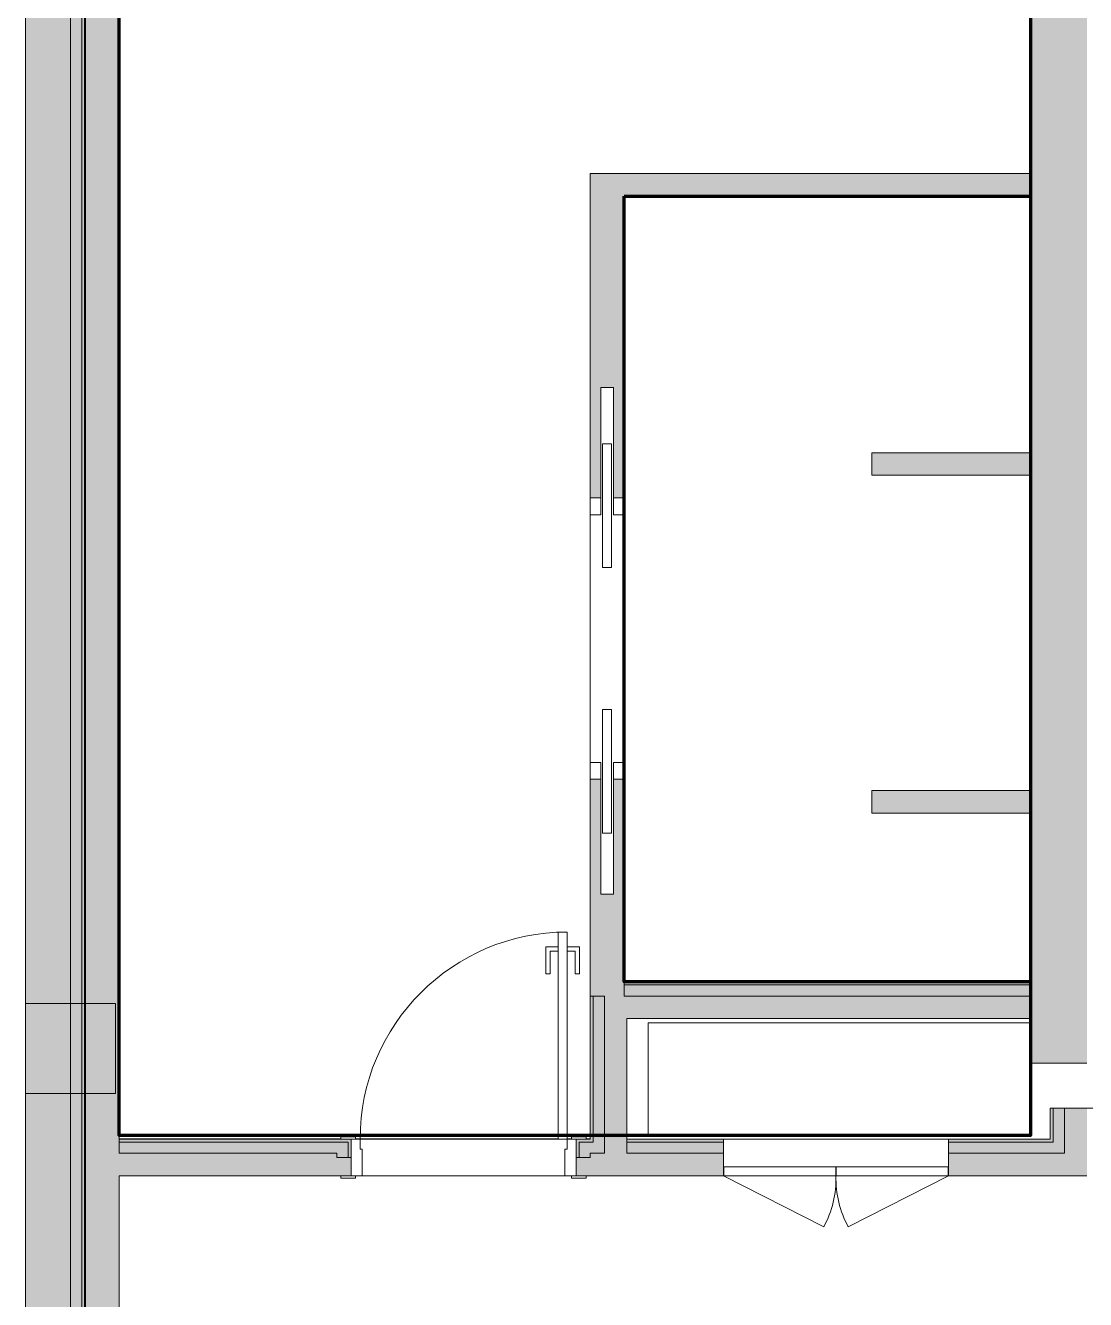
# Model space of a CAD drawing. Header units: metres. Extents: x -227.9 to -140, y 38 to 92.1.
# Drawn here: x -219.49 to -214.78, y 77.46 to 83.12 of the extents above; entities that cross this region are included whole.
import ezdxf

# ---------------------------------------------------------------- set-up
doc = ezdxf.new("R2010")
doc.units = ezdxf.units.M
for name, color, linetype, lineweight in [('A-DOOR', 7, 'Continuous', 5), ('A-FLOR', 7, 'Continuous', 5), ('A-WALL', 7, 'Continuous', 5), ('A-WALL-PATT', 7, 'Continuous', 13), ('I-WALL', 7, 'Continuous', 5), ('S-COLS', 7, 'Continuous', 5)]:
    doc.layers.add(name, color=color, linetype=linetype, lineweight=lineweight)
doc.layers.add('Chambre', color=40, linetype='Continuous')
doc.layers.add('SDB', color=230, linetype='Continuous')

msp = doc.modelspace()

# ---------------------------------------------------------------- hatches: boundary and pattern name
at = {"layer": 'A-WALL', "true_color": 0xaaaaaa}
for points in [[(-219.4859, 62.5035), (-219.2859, 62.5035), (-219.2859, 89.7404), (-219.4859, 89.7404), (-219.4859, 62.785)], [(-219.2359, 62.3035), (-219.2359, 89.7404), (-219.2859, 89.7404), (-219.2859, 62.3035)], [(-219.2229, 62.2535), (-219.2229, 89.7404), (-219.2359, 89.7404), (-219.2359, 62.2535)]]:
    msp.add_hatch(color=253, dxfattribs=at).paths.add_polyline_path(points)
at = {"layer": 'A-WALL-PATT', "lineweight": 5, "true_color": 0xaaaaaa}
for points in [[(-214.7695, 79.9635), (-214.7695, 83.1635), (-215.0195, 83.1635), (-215.0195, 79.9635)], [(-214.7695, 78.5135), (-214.7695, 79.9635), (-215.0195, 79.9635), (-215.0195, 78.5135)]]:
    msp.add_hatch(color=253, dxfattribs=at).paths.add_polyline_path(points)
at = {"layer": 'I-WALL', "true_color": 0xaaaaaa}
for points in [[(-219.0691, 72.064), (-219.0691, 89.7404), (-219.2191, 89.7404), (-219.2191, 72.064)], [(-215.0195, 82.3656), (-215.0195, 82.4656), (-216.8262, 82.4656), (-216.8262, 82.3656), (-215.3198, 82.3656)], [(-215.7256, 81.1254), (-215.0197, 81.1254), (-215.0197, 81.2254), (-215.7256, 81.2254)], [(-215.7256, 79.6253), (-215.0195, 79.6253), (-215.0195, 79.7253), (-215.7256, 79.7253)], [(-216.8262, 78.8623), (-215.0195, 78.8623), (-215.0195, 78.8753), (-216.8262, 78.8753)], [(-215.0195, 78.8123), (-215.0195, 78.8623), (-216.8262, 78.8623), (-216.8262, 78.8123), (-215.3198, 78.8123)], [(-216.9643, 78.1765), (-216.9632, 78.1765), (-216.9632, 78.8123), (-216.9762, 78.8123), (-216.9762, 78.1765)], [(-216.9632, 78.1635), (-216.9132, 78.1635), (-216.9132, 78.8123), (-216.9632, 78.8123), (-216.9632, 78.1765)], [(-215.0195, 78.7123), (-215.0195, 78.8123), (-216.9132, 78.8123), (-216.9132, 78.7123), (-215.3198, 78.7123)], [(-216.9132, 78.1135), (-216.8132, 78.1135), (-216.8132, 78.7123), (-216.9132, 78.7123), (-216.9132, 78.1635)], [(-214.9195, 78.1635), (-214.9195, 78.3135), (-214.9325, 78.3135), (-214.9325, 78.1635)], [(-214.8695, 78.1135), (-214.8695, 78.3135), (-214.9195, 78.3135), (-214.9195, 78.1135)], [(-214.8695, 78.0135), (-214.7695, 78.0135), (-214.7695, 78.3135), (-214.8695, 78.3135), (-214.8695, 78.1135)]]:
    msp.add_hatch(color=253, dxfattribs=at).paths.add_polyline_path(points)
h = msp.add_hatch(color=253, dxfattribs=at)
h.paths.add_polyline_path([(-216.9762, 78.8123), (-216.8262, 78.8123), (-216.8262, 79.7753), (-216.8737, 79.7753), (-216.8737, 79.2653), (-216.9287, 79.2653), (-216.9287, 79.7753), (-216.9762, 79.7753), (-216.9762, 78.8594)])
h.paths.add_polyline_path([(-216.9643, 81.0253), (-216.9287, 81.0253), (-216.9287, 81.5153), (-216.8737, 81.5153), (-216.8737, 81.0253), (-216.8262, 81.0253), (-216.8262, 82.4656), (-216.9762, 82.4656), (-216.9762, 81.0253)])
h = msp.add_hatch(color=253, dxfattribs=at)
h.paths.add_polyline_path([(-218.0521, 78.095), (-218.0391, 78.095), (-218.0391, 78.1765), (-219.0691, 78.1765), (-219.0691, 78.1635), (-218.0521, 78.1635), (-218.0521, 78.1326)])
h.paths.add_polyline_path([(-217.0391, 78.095), (-217.0261, 78.095), (-217.0261, 78.1635), (-216.9632, 78.1635), (-216.9632, 78.1765), (-217.0391, 78.1765), (-217.0391, 78.1326)])
h.paths.add_polyline_path([(-214.9325, 78.1635), (-214.9325, 78.1765), (-215.3845, 78.1765), (-215.3845, 78.1635), (-215.3198, 78.1635)])
h.paths.add_polyline_path([(-216.3845, 78.1635), (-216.3845, 78.1765), (-216.8132, 78.1765), (-216.8132, 78.1635)])
h = msp.add_hatch(color=253, dxfattribs=at)
h.paths.add_polyline_path([(-218.1021, 78.095), (-218.0521, 78.095), (-218.0521, 78.1635), (-219.0691, 78.1635), (-219.0691, 78.1135), (-218.1021, 78.1135)])
h.paths.add_polyline_path([(-216.9761, 78.095), (-216.9761, 78.1135), (-216.9132, 78.1135), (-216.9132, 78.1635), (-217.0261, 78.1635), (-217.0261, 78.095)])
h.paths.add_polyline_path([(-215.3198, 78.1135), (-214.9195, 78.1135), (-214.9195, 78.1635), (-215.3845, 78.1635), (-215.3845, 78.1135)])
h.paths.add_polyline_path([(-216.8132, 78.1135), (-216.3845, 78.1135), (-216.3845, 78.1635), (-216.8132, 78.1635)])
h = msp.add_hatch(color=253, dxfattribs=at)
h.paths.add_polyline_path([(-216.9941, 78.0135), (-216.3845, 78.0135), (-216.3845, 78.1135), (-216.9761, 78.1135), (-216.9761, 78.095), (-217.0391, 78.095), (-217.0391, 78.0135)])
h.paths.add_polyline_path([(-214.9325, 78.0135), (-214.8695, 78.0135), (-214.8695, 78.1135), (-215.3845, 78.1135), (-215.3845, 78.0135), (-215.3198, 78.0135)])
h.paths.add_polyline_path([(-218.6089, 78.0135), (-218.0391, 78.0135), (-218.0391, 78.095), (-218.1021, 78.095), (-218.1021, 78.1135), (-219.0691, 78.1135), (-219.0691, 78.0135)])
at = {"layer": 'S-COLS', "true_color": 0x808080}
msp.add_hatch(color=8, dxfattribs=at).paths.add_polyline_path([(-219.4859, 78.3797), (-219.0859, 78.3797), (-219.0859, 78.7797), (-219.4859, 78.7797)])

# ---------------------------------------------------------------- linework, layer by layer
at = {"layer": 'A-DOOR'}
for p, q in [((-216.8812, 81.2653), (-216.9212, 81.2653)), ((-216.9212, 81.2653), (-216.9212, 80.7153)), ((-216.8812, 80.7153), (-216.8812, 81.2653)), ((-216.9212, 80.7153), (-216.8812, 80.7153)), ((-216.9212, 80.0853), (-216.9212, 79.5353)), ((-216.8812, 80.0853), (-216.9212, 80.0853)), ((-216.8812, 79.5353), (-216.8812, 80.0853)), ((-216.9212, 79.5353), (-216.8812, 79.5353)), ((-217.0791, 79.0965), (-217.1191, 79.0965)), ((-217.1191, 79.0965), (-217.1191, 78.1765)), ((-217.0791, 78.1765), (-217.0791, 79.0965)), ((-217.1741, 79.0315), (-217.1741, 78.9115)), ((-217.1191, 79.0315), (-217.1741, 79.0315)), ((-217.1541, 78.9115), (-217.1541, 79.0115)), ((-217.1541, 79.0115), (-217.1191, 79.0115)), ((-217.1191, 79.0115), (-217.1191, 79.0315)), ((-217.0241, 79.0315), (-217.0791, 79.0315)), ((-217.0791, 79.0315), (-217.0791, 79.0115)), ((-217.0791, 79.0115), (-217.0441, 79.0115)), ((-217.0441, 79.0115), (-217.0441, 78.9115)), ((-217.0241, 78.9115), (-217.0241, 79.0315)), ((-217.1741, 78.9115), (-217.1541, 78.9115)), ((-217.0441, 78.9115), (-217.0241, 78.9115)), ((-217.1191, 78.1765), (-217.0791, 78.1765))]:
    msp.add_line(p, q, dxfattribs=at)
at = {"layer": 'A-DOOR', "color": 9, "true_color": 0xc0c0c0}
for p, q in [((-216.9762, 81.0253), (-216.9762, 80.9503)), ((-216.9287, 81.0253), (-216.9762, 81.0253)), ((-216.9287, 80.9503), (-216.9287, 81.0253)), ((-216.8737, 81.0253), (-216.8737, 80.9503)), ((-216.8262, 81.0253), (-216.8737, 81.0253)), ((-216.8262, 80.9503), (-216.8262, 81.0253)), ((-216.9762, 80.9503), (-216.9287, 80.9503)), ((-216.8737, 80.9503), (-216.8262, 80.9503)), ((-216.9762, 79.8503), (-216.9762, 79.7753)), ((-216.9287, 79.8503), (-216.9762, 79.8503)), ((-216.9287, 79.7753), (-216.9287, 79.8503)), ((-216.8737, 79.8503), (-216.8737, 79.7753)), ((-216.8262, 79.8503), (-216.8737, 79.8503)), ((-216.8262, 79.7753), (-216.8262, 79.8503)), ((-216.9762, 79.7753), (-216.9287, 79.7753)), ((-216.8737, 79.7753), (-216.8262, 79.7753)), ((-218.0191, 78.1865), (-218.0841, 78.1865)), ((-218.0841, 78.1865), (-218.0841, 78.1765)), ((-218.0841, 78.1765), (-218.0191, 78.1765)), ((-218.0391, 78.1765), (-218.0391, 78.0135)), ((-217.9991, 78.1765), (-218.0391, 78.1765)), ((-218.0191, 78.1765), (-218.0191, 78.1865)), ((-217.9991, 78.1326), (-217.9991, 78.1765)), ((-217.0391, 78.1765), (-217.0791, 78.1765)), ((-217.0791, 78.1765), (-217.0791, 78.1326)), ((-217.0591, 78.1865), (-217.0591, 78.1765)), ((-216.9941, 78.1865), (-217.0591, 78.1865)), ((-217.0591, 78.1765), (-216.9941, 78.1765)), ((-217.0391, 78.0135), (-217.0391, 78.1765)), ((-216.9941, 78.1765), (-216.9941, 78.1865)), ((-217.9891, 78.1326), (-217.9991, 78.1326)), ((-217.9891, 78.0135), (-217.9891, 78.1326)), ((-217.0791, 78.1326), (-217.0891, 78.1326)), ((-217.0891, 78.1326), (-217.0891, 78.0135)), ((-218.0191, 78.0135), (-218.0841, 78.0135)), ((-218.0841, 78.0135), (-218.0841, 78.0035)), ((-218.0841, 78.0035), (-218.0191, 78.0035)), ((-218.0391, 78.0135), (-217.9891, 78.0135)), ((-218.0191, 78.0035), (-218.0191, 78.0135)), ((-217.0891, 78.0135), (-217.0391, 78.0135)), ((-217.0591, 78.0135), (-217.0591, 78.0035)), ((-216.9941, 78.0135), (-217.0591, 78.0135)), ((-217.0591, 78.0035), (-216.9941, 78.0035)), ((-216.9941, 78.0035), (-216.9941, 78.0135)), ((-216.3845, 78.0135), (-215.939, 77.7865)), ((-215.3845, 78.0135), (-215.83, 77.7865))]:
    msp.add_line(p, q, dxfattribs=at)
at = {"layer": 'A-DOOR', "color": 9, "lineweight": 9, "true_color": 0xc0c0c0}
for p, q in [((-216.3825, 78.0535), (-215.8855, 78.0535)), ((-216.3825, 78.0135), (-216.3825, 78.0535)), ((-215.8855, 78.0535), (-215.8855, 78.0135)), ((-215.8835, 78.0535), (-215.3865, 78.0535)), ((-215.8835, 78.0135), (-215.8835, 78.0535)), ((-215.3865, 78.0535), (-215.3865, 78.0135)), ((-215.8855, 78.0135), (-216.3825, 78.0135)), ((-215.3865, 78.0135), (-215.8835, 78.0135))]:
    msp.add_line(p, q, dxfattribs=at)
at = {"layer": 'A-DOOR'}
msp.add_arc((-217.0791, 78.1765), 0.92, 90, 180, dxfattribs=at)
at = {"layer": 'A-DOOR', "color": 9, "true_color": 0xc0c0c0}
for centre, start, end in [((-216.339, 78.0026), 331.6205, 1.3795), ((-215.4301, 78.0026), 178.6205, 208.3795)]:
    msp.add_arc(centre, 0.4546, start, end, dxfattribs=at)
at = {"layer": 'A-FLOR', "lineweight": 9}
for p, q in [((-216.7195, 78.6933), (-215.0195, 78.6933)), ((-216.7195, 78.1933), (-216.7195, 78.6933)), ((-215.0195, 78.5135), (-215.0195, 78.1933)), ((-215.0195, 78.1933), (-216.7195, 78.1933))]:
    msp.add_line(p, q, dxfattribs=at)
at = {"layer": 'A-FLOR'}
for p, q in [((-219.0691, 78.1776), (-218.0841, 78.1776)), ((-218.0191, 78.1776), (-217.1191, 78.1776)), ((-217.0791, 78.1776), (-217.0591, 78.1776)), ((-216.9941, 78.1776), (-216.9762, 78.1776))]:
    msp.add_line(p, q, dxfattribs=at)
at = {"layer": 'A-WALL', "lineweight": 13}
for p, q in [((-219.4859, 89.7404), (-219.4859, 62.5035)), ((-219.2229, 62.2405), (-219.2229, 89.7404))]:
    msp.add_line(p, q, dxfattribs=at)
at = {"layer": 'A-WALL'}
for p, q in [((-219.2859, 89.7404), (-219.2859, 62.3035)), ((-219.2359, 89.7404), (-219.2359, 62.2535)), ((-216.8262, 78.8753), (-216.8262, 78.8123)), ((-215.0195, 78.8623), (-216.8262, 78.8623)), ((-216.9132, 78.8123), (-216.9762, 78.8123)), ((-216.9632, 78.8123), (-216.9632, 78.1635)), ((-216.9132, 78.8123), (-216.9132, 78.1135)), ((-215.0195, 78.8123), (-216.8262, 78.8123)), ((-214.9195, 78.1635), (-214.9195, 78.3135)), ((-214.8695, 78.1135), (-214.8695, 78.3135)), ((-219.0691, 78.1765), (-219.0691, 78.1135)), ((-218.0521, 78.1635), (-219.0691, 78.1635)), ((-218.0521, 78.095), (-218.0521, 78.1635)), ((-217.0261, 78.1635), (-217.0261, 78.095)), ((-216.9632, 78.1635), (-217.0261, 78.1635)), ((-216.8132, 78.1765), (-216.8132, 78.1135)), ((-216.3845, 78.1635), (-216.8132, 78.1635)), ((-215.3845, 78.1635), (-214.9195, 78.1635)), ((-218.1021, 78.1135), (-219.0691, 78.1135)), ((-218.1021, 78.095), (-218.1021, 78.1135)), ((-216.9761, 78.1135), (-216.9761, 78.095)), ((-216.9132, 78.1135), (-216.9761, 78.1135)), ((-216.3845, 78.1135), (-216.8132, 78.1135)), ((-215.3845, 78.1135), (-214.8695, 78.1135)), ((-218.1021, 78.095), (-218.0391, 78.095)), ((-217.0391, 78.095), (-216.9761, 78.095))]:
    msp.add_line(p, q, dxfattribs=at)
at = {"layer": 'A-WALL', "lineweight": 15}
for p, q in [((-215.0195, 83.1635), (-215.0195, 79.9635)), ((-215.0195, 79.9635), (-215.0195, 78.5135)), ((-215.0195, 78.5135), (-214.7695, 78.5135))]:
    msp.add_line(p, q, dxfattribs=at)
at = {"layer": 'Chambre', "lineweight": 140}
msp.add_lwpolyline([(-219.0691, 89.7404), (-215.0195, 89.7404), (-215.0195, 78.1933), (-219.0691, 78.1933)], close=True, dxfattribs=at)
at = {"layer": 'I-WALL', "lineweight": 13}
for p, q in [((-219.2191, 89.7404), (-219.2191, 72.064)), ((-219.0691, 78.1765), (-219.0691, 87.9913)), ((-216.9762, 82.4656), (-216.9762, 81.0253)), ((-215.0195, 82.4656), (-216.9762, 82.4656)), ((-215.0195, 82.3656), (-215.0195, 82.4656)), ((-216.8262, 81.0253), (-216.8262, 82.3656)), ((-216.8262, 82.3656), (-215.0195, 82.3656)), ((-216.9287, 81.0253), (-216.9287, 81.5153)), ((-216.9287, 81.5153), (-216.8737, 81.5153)), ((-216.8737, 81.5153), (-216.8737, 81.0253)), ((-215.0197, 81.2254), (-215.7256, 81.2254)), ((-215.7256, 81.2254), (-215.7256, 81.1254)), ((-215.0197, 81.1254), (-215.0197, 81.2254)), ((-215.7256, 81.1254), (-215.0197, 81.1254)), ((-216.9762, 79.7753), (-216.9762, 78.1765)), ((-216.9287, 79.2653), (-216.9287, 79.7753)), ((-216.8737, 79.7753), (-216.8737, 79.2653)), ((-216.8262, 78.8753), (-216.8262, 79.7753)), ((-215.0195, 79.7253), (-215.7256, 79.7253)), ((-215.7256, 79.7253), (-215.7256, 79.6253)), ((-215.0195, 79.6253), (-215.0195, 79.7253)), ((-215.7256, 79.6253), (-215.0195, 79.6253)), ((-216.8737, 79.2653), (-216.9287, 79.2653)), ((-215.0195, 78.8753), (-216.8262, 78.8753)), ((-215.0195, 78.7123), (-215.0195, 78.8753)), ((-216.8132, 78.1765), (-216.8132, 78.7123)), ((-216.8132, 78.7123), (-215.0195, 78.7123)), ((-211.8521, 78.3135), (-214.9325, 78.3135)), ((-214.9325, 78.3135), (-214.9325, 78.1765)), ((-218.0841, 78.1765), (-219.0691, 78.1765)), ((-216.9762, 78.1765), (-216.9941, 78.1765)), ((-216.3845, 78.1765), (-216.8132, 78.1765)), ((-216.3845, 78.0135), (-216.3845, 78.1765)), ((-214.9325, 78.1765), (-215.3845, 78.1765)), ((-215.3845, 78.1765), (-215.3845, 78.0135)), ((-219.0691, 72.064), (-219.0691, 78.0135)), ((-219.0691, 78.0135), (-218.0841, 78.0135)), ((-216.9941, 78.0135), (-216.3845, 78.0135)), ((-215.3845, 78.0135), (-214.7695, 78.0135))]:
    msp.add_line(p, q, dxfattribs=at)
at = {"layer": 'I-WALL'}
for p, q in [((-216.9762, 79.8503), (-216.9762, 80.9503)), ((-216.8262, 80.9503), (-216.8262, 79.8503)), ((-217.9991, 78.1765), (-217.1191, 78.1765)), ((-216.3845, 78.1765), (-215.3845, 78.1765)), ((-217.0891, 78.0135), (-217.9891, 78.0135)), ((-216.3825, 78.0135), (-216.3845, 78.0135)), ((-215.8835, 78.0135), (-215.8855, 78.0135)), ((-215.3845, 78.0135), (-215.3865, 78.0135))]:
    msp.add_line(p, q, dxfattribs=at)
at = {"layer": 'S-COLS', "lineweight": 9}
for p, q in [((-219.0859, 78.7797), (-219.4859, 78.7797)), ((-219.4859, 78.7797), (-219.4859, 78.3797)), ((-219.0859, 78.3797), (-219.0859, 78.7797)), ((-219.4859, 78.3797), (-219.0859, 78.3797))]:
    msp.add_line(p, q, dxfattribs=at)
at = {"layer": 'SDB', "lineweight": 140}
msp.add_lwpolyline([(-216.8262, 82.3656), (-215.0195, 82.3656), (-215.0195, 78.8753), (-216.8262, 78.8753)], close=True, dxfattribs=at)

doc.saveas('drawing.dxf')
